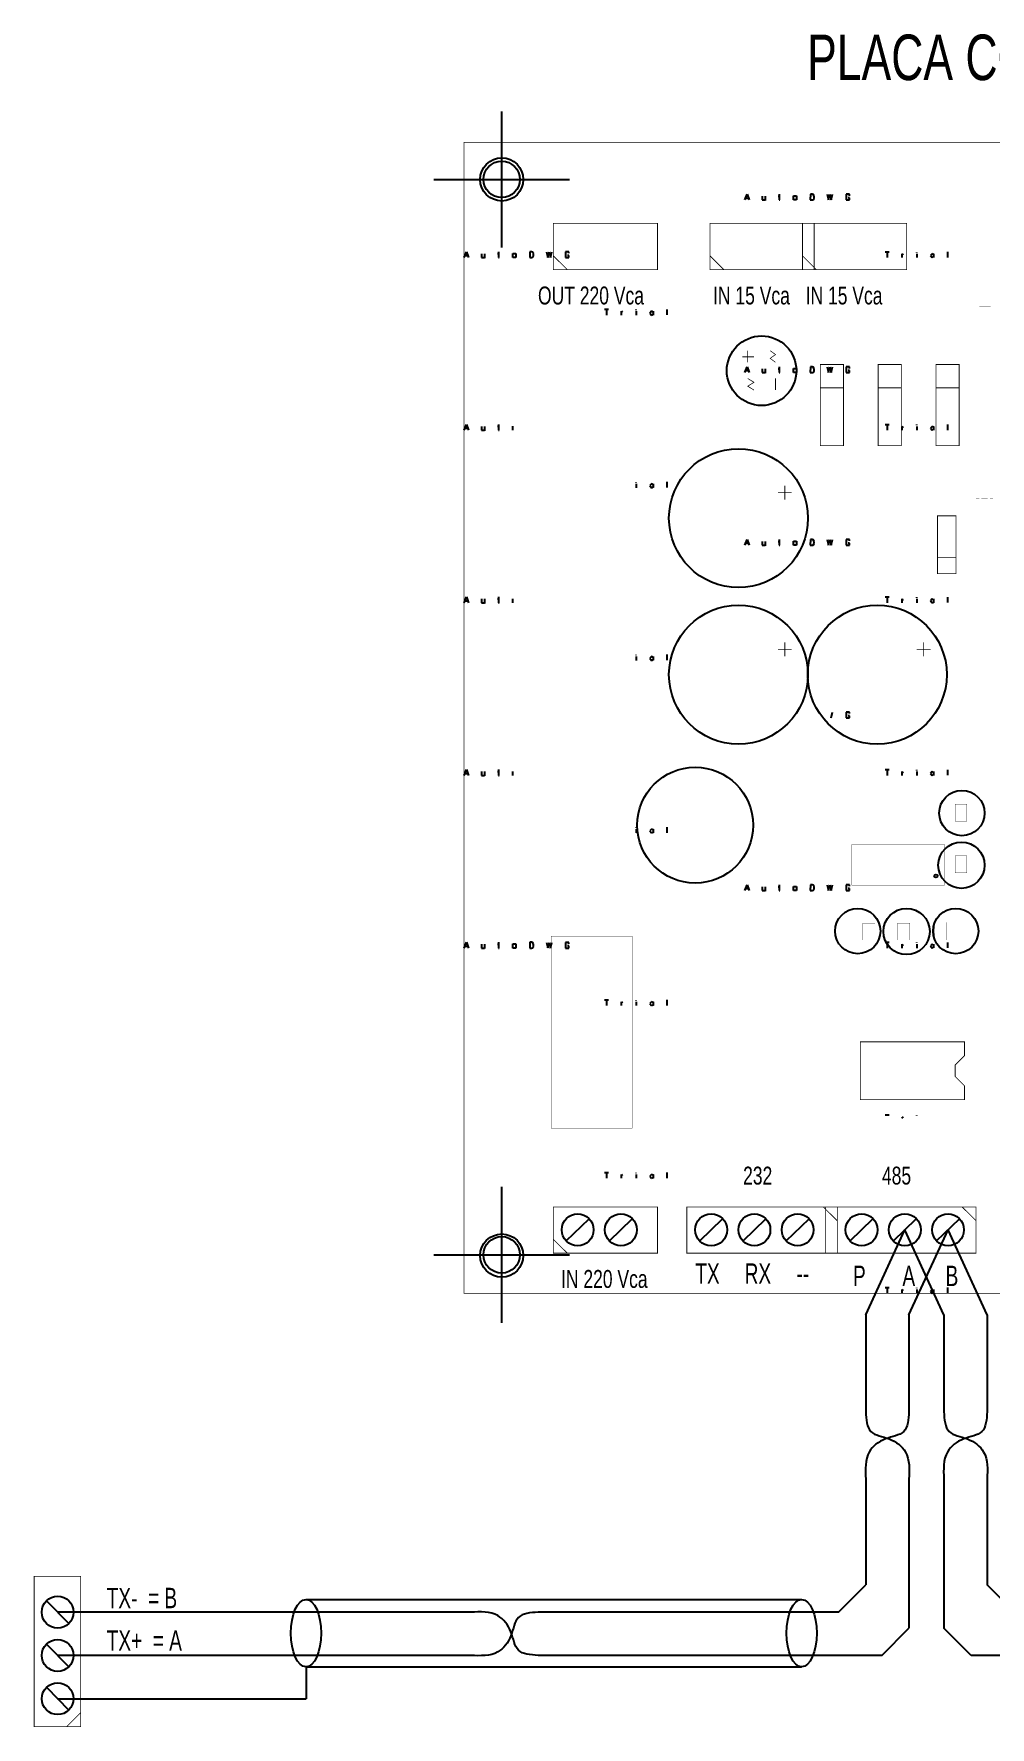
# Model space of a CAD drawing. Header units: millimetres. Extents: x 690 to 2444, y 537 to 1412.
# Drawn here: x 1194 to 1299, y 557.5 to 743.4 of the extents above; entities that cross this region are included whole.
import ezdxf

# ---------------------------------------------------------------- set-up
doc = ezdxf.new("R2010")
doc.units = ezdxf.units.MM
doc.linetypes.add('atContinuous2', pattern=[0])
doc.layers.add('at_Entity', color=7, linetype='Continuous')
doc.layers.add('at_Text', color=7, linetype='Continuous')
doc.styles.add('Style1', font='arial.ttf', dxfattribs={"height": 0.2})
doc.styles.add('Style4', font='', dxfattribs={"height": 0.2})
doc.styles.get('Style4').set_extended_font_data('Bank Gothic  Md  B T')

msp = doc.modelspace()

# ---------------------------------------------------------------- linework, layer by layer
at = {"color": 6}
for p, q in [((1245.35, 719.98), (1245.35, 734.9)), ((1237.89, 727.44), (1252.8, 727.44)), ((1245.35, 601.87), (1245.35, 616.79)), ((1237.89, 609.33), (1252.8, 609.33))]:
    msp.add_line(p, q, dxfattribs=at)
at = {"color": 28, "true_color": 0x0a0a0a}
for p, q in [((1272.05, 725.19), (1272.29, 725.82)), ((1272.14, 725.4), (1272.44, 725.4)), ((1272.29, 725.82), (1272.53, 725.19)), ((1273.95, 725.6), (1273.95, 725.19)), ((1274.28, 725.6), (1274.28, 725.12)), ((1275.72, 725.61), (1275.93, 725.61)), ((1275.81, 725.82), (1275.81, 725.19)), ((1277.41, 725.63), (1277.73, 725.63)), ((1277.41, 725.19), (1277.41, 725.63)), ((1277.73, 725.63), (1277.73, 725.19)), ((1279.25, 725.82), (1279.24, 725.19)), ((1279.45, 725.82), (1279.25, 725.82)), ((1279.55, 725.79), (1279.45, 725.82)), ((1279.54, 725.21), (1279.65, 725.36)), ((1279.66, 725.61), (1279.55, 725.79)), ((1279.65, 725.36), (1279.66, 725.61)), ((1281.08, 725.81), (1281.23, 725.19)), ((1281.23, 725.19), (1281.38, 725.81)), ((1281.38, 725.81), (1281.53, 725.19)), ((1281.53, 725.19), (1281.68, 725.81)), ((1283.55, 725.81), (1283.17, 725.81)), ((1283.17, 725.81), (1283.17, 725.19)), ((1283.55, 725.42), (1283.4, 725.42)), ((1283.55, 725.65), (1283.55, 725.81)), ((1283.55, 725.19), (1283.55, 725.42)), ((1273.95, 725.19), (1274.28, 725.19)), ((1275.81, 725.19), (1275.91, 725.19)), ((1277.73, 725.19), (1277.41, 725.19)), ((1279.24, 725.19), (1279.45, 725.19)), ((1279.45, 725.19), (1279.54, 725.21)), ((1283.17, 725.19), (1283.55, 725.19)), ((1241.23, 718.87), (1241.47, 719.5)), ((1241.31, 719.08), (1241.61, 719.08)), ((1241.47, 719.5), (1241.71, 718.87)), ((1243.12, 719.28), (1243.12, 718.87)), ((1243.12, 718.87), (1243.45, 718.87)), ((1243.45, 719.28), (1243.45, 718.8)), ((1244.89, 719.29), (1245.11, 719.29)), ((1244.99, 719.5), (1244.99, 718.87)), ((1244.99, 718.87), (1245.08, 718.87)), ((1246.58, 719.31), (1246.91, 719.31)), ((1246.58, 718.87), (1246.58, 719.31)), ((1246.91, 718.87), (1246.58, 718.87)), ((1246.91, 719.31), (1246.91, 718.87)), ((1248.63, 719.5), (1248.42, 719.5)), ((1248.42, 719.5), (1248.42, 718.87)), ((1248.42, 718.87), (1248.62, 718.87)), ((1248.62, 718.87), (1248.72, 718.89)), ((1248.72, 719.47), (1248.63, 719.5)), ((1248.83, 719.29), (1248.72, 719.47)), ((1248.72, 718.89), (1248.83, 719.04)), ((1248.83, 719.04), (1248.83, 719.29)), ((1250.26, 719.49), (1250.41, 718.87)), ((1250.41, 718.87), (1250.56, 719.49)), ((1250.56, 719.49), (1250.71, 718.87)), ((1250.71, 718.87), (1250.86, 719.49)), ((1252.72, 719.49), (1252.34, 719.49)), ((1252.34, 719.49), (1252.34, 718.87)), ((1252.34, 718.87), (1252.72, 718.87)), ((1252.72, 719.1), (1252.57, 719.1)), ((1252.72, 719.33), (1252.72, 719.49)), ((1252.72, 718.87), (1252.72, 719.1)), ((1272.05, 706.23), (1272.29, 706.86)), ((1272.29, 706.86), (1272.53, 706.23)), ((1275.81, 706.86), (1275.81, 706.23)), ((1279.25, 706.86), (1279.24, 706.23)), ((1279.45, 706.86), (1279.25, 706.86)), ((1279.55, 706.82), (1279.45, 706.86)), ((1279.66, 706.65), (1279.55, 706.82)), ((1281.08, 706.85), (1281.23, 706.23)), ((1281.23, 706.23), (1281.38, 706.85)), ((1281.38, 706.85), (1281.53, 706.23)), ((1281.53, 706.23), (1281.68, 706.85)), ((1283.55, 706.85), (1283.17, 706.85)), ((1283.17, 706.85), (1283.17, 706.23)), ((1283.55, 706.69), (1283.55, 706.85)), ((1272.14, 706.44), (1272.44, 706.44)), ((1273.95, 706.64), (1273.95, 706.23)), ((1273.95, 706.23), (1274.28, 706.23)), ((1274.28, 706.64), (1274.28, 706.16)), ((1275.72, 706.65), (1275.93, 706.65)), ((1275.81, 706.23), (1275.91, 706.23)), ((1277.41, 706.67), (1277.73, 706.67)), ((1277.41, 706.23), (1277.41, 706.67)), ((1277.73, 706.23), (1277.41, 706.23)), ((1277.73, 706.67), (1277.73, 706.23)), ((1279.24, 706.23), (1279.45, 706.23)), ((1279.45, 706.23), (1279.54, 706.25)), ((1279.54, 706.25), (1279.65, 706.4)), ((1279.65, 706.4), (1279.66, 706.65)), ((1283.17, 706.23), (1283.55, 706.23)), ((1283.55, 706.46), (1283.4, 706.46)), ((1283.55, 706.23), (1283.55, 706.46)), ((1241.23, 699.91), (1241.47, 700.54)), ((1241.31, 700.12), (1241.61, 700.12)), ((1241.47, 700.54), (1241.71, 699.91)), ((1243.12, 700.32), (1243.12, 699.91)), ((1243.12, 699.91), (1243.45, 699.91)), ((1243.45, 700.32), (1243.45, 699.84)), ((1244.89, 700.33), (1245.11, 700.33)), ((1244.99, 700.54), (1244.99, 699.91)), ((1244.99, 699.91), (1245.08, 699.91)), ((1246.58, 699.91), (1246.58, 700.35)), ((1272.05, 687.26), (1272.29, 687.9)), ((1272.14, 687.48), (1272.44, 687.48)), ((1272.29, 687.9), (1272.53, 687.26)), ((1273.95, 687.68), (1273.95, 687.26)), ((1273.95, 687.26), (1274.28, 687.26)), ((1274.28, 687.68), (1274.28, 687.2)), ((1275.72, 687.69), (1275.93, 687.69)), ((1275.81, 687.9), (1275.81, 687.26)), ((1275.81, 687.26), (1275.91, 687.26)), ((1277.41, 687.71), (1277.73, 687.71)), ((1277.41, 687.26), (1277.41, 687.71)), ((1277.73, 687.26), (1277.41, 687.26)), ((1277.73, 687.71), (1277.73, 687.26)), ((1279.25, 687.9), (1279.24, 687.26)), ((1279.24, 687.26), (1279.45, 687.26)), ((1279.45, 687.9), (1279.25, 687.9)), ((1279.55, 687.86), (1279.45, 687.9)), ((1279.45, 687.26), (1279.54, 687.29)), ((1279.54, 687.29), (1279.65, 687.44)), ((1279.66, 687.69), (1279.55, 687.86)), ((1279.65, 687.44), (1279.66, 687.69)), ((1281.08, 687.89), (1281.23, 687.27)), ((1281.23, 687.27), (1281.38, 687.89)), ((1281.38, 687.89), (1281.53, 687.27)), ((1281.53, 687.27), (1281.68, 687.89)), ((1283.55, 687.89), (1283.17, 687.89)), ((1283.17, 687.89), (1283.17, 687.26)), ((1283.17, 687.26), (1283.55, 687.26)), ((1283.55, 687.5), (1283.4, 687.5)), ((1283.55, 687.73), (1283.55, 687.89)), ((1283.55, 687.26), (1283.55, 687.5)), ((1241.23, 680.94), (1241.47, 681.58)), ((1241.31, 681.16), (1241.61, 681.16)), ((1241.47, 681.58), (1241.71, 680.94)), ((1243.12, 681.36), (1243.12, 680.94)), ((1243.12, 680.94), (1243.45, 680.94)), ((1243.45, 681.36), (1243.45, 680.88)), ((1244.89, 681.37), (1245.11, 681.37)), ((1244.99, 681.58), (1244.99, 680.94)), ((1244.99, 680.94), (1245.08, 680.94)), ((1246.58, 680.94), (1246.58, 681.39)), ((1281.53, 668.31), (1281.68, 668.93)), ((1283.55, 668.93), (1283.17, 668.93)), ((1283.17, 668.93), (1283.17, 668.3)), ((1283.17, 668.3), (1283.55, 668.3)), ((1283.55, 668.54), (1283.4, 668.54)), ((1283.55, 668.77), (1283.55, 668.93)), ((1283.55, 668.3), (1283.55, 668.54)), ((1241.23, 661.98), (1241.47, 662.62)), ((1241.31, 662.19), (1241.61, 662.19)), ((1241.47, 662.62), (1241.71, 661.98)), ((1243.12, 662.4), (1243.12, 661.98)), ((1243.45, 662.4), (1243.45, 661.92)), ((1244.89, 662.4), (1245.11, 662.4)), ((1244.99, 662.62), (1244.99, 661.98)), ((1246.58, 661.98), (1246.58, 662.43)), ((1243.12, 661.98), (1243.45, 661.98)), ((1244.99, 661.98), (1245.08, 661.98)), ((1272.05, 649.34), (1272.29, 649.98)), ((1272.14, 649.55), (1272.44, 649.55)), ((1272.29, 649.98), (1272.53, 649.34)), ((1273.95, 649.76), (1273.95, 649.34)), ((1273.95, 649.34), (1274.28, 649.34)), ((1274.28, 649.76), (1274.28, 649.28)), ((1275.72, 649.76), (1275.93, 649.76)), ((1275.81, 649.98), (1275.81, 649.34)), ((1275.81, 649.34), (1275.91, 649.34)), ((1277.41, 649.79), (1277.73, 649.79)), ((1277.41, 649.34), (1277.41, 649.79)), ((1277.73, 649.34), (1277.41, 649.34)), ((1277.73, 649.79), (1277.73, 649.34)), ((1279.25, 649.98), (1279.24, 649.34)), ((1279.24, 649.34), (1279.45, 649.34)), ((1279.45, 649.98), (1279.25, 649.98)), ((1279.55, 649.94), (1279.45, 649.98)), ((1279.45, 649.34), (1279.54, 649.37)), ((1279.54, 649.37), (1279.65, 649.52)), ((1279.66, 649.77), (1279.55, 649.94)), ((1279.65, 649.52), (1279.66, 649.77)), ((1281.08, 649.97), (1281.23, 649.35)), ((1281.23, 649.35), (1281.38, 649.97)), ((1281.38, 649.97), (1281.53, 649.35)), ((1281.53, 649.35), (1281.68, 649.97)), ((1283.55, 649.97), (1283.17, 649.97)), ((1283.17, 649.97), (1283.17, 649.34)), ((1283.17, 649.34), (1283.55, 649.34)), ((1283.55, 649.58), (1283.4, 649.58)), ((1283.55, 649.81), (1283.55, 649.97)), ((1283.55, 649.34), (1283.55, 649.58)), ((1241.23, 643.02), (1241.47, 643.66)), ((1241.47, 643.66), (1241.71, 643.02)), ((1244.99, 643.66), (1244.99, 643.02)), ((1246.58, 643.47), (1246.91, 643.47)), ((1246.58, 643.02), (1246.58, 643.47)), ((1246.91, 643.47), (1246.91, 643.02)), ((1248.63, 643.66), (1248.42, 643.66)), ((1248.42, 643.66), (1248.42, 643.02)), ((1248.72, 643.62), (1248.63, 643.66)), ((1248.83, 643.45), (1248.72, 643.62)), ((1250.26, 643.65), (1250.41, 643.03)), ((1250.41, 643.03), (1250.56, 643.65)), ((1250.56, 643.65), (1250.71, 643.02)), ((1250.71, 643.02), (1250.86, 643.65)), ((1252.72, 643.65), (1252.34, 643.65)), ((1252.34, 643.65), (1252.34, 643.02)), ((1252.72, 643.49), (1252.72, 643.65)), ((1241.31, 643.23), (1241.61, 643.23)), ((1243.12, 643.44), (1243.12, 643.02)), ((1243.12, 643.02), (1243.45, 643.02)), ((1243.45, 643.44), (1243.45, 642.96)), ((1244.89, 643.44), (1245.11, 643.44)), ((1244.99, 643.02), (1245.08, 643.02)), ((1246.91, 643.02), (1246.58, 643.02)), ((1248.42, 643.02), (1248.62, 643.02)), ((1248.62, 643.02), (1248.72, 643.05)), ((1248.72, 643.05), (1248.83, 643.2)), ((1248.83, 643.2), (1248.83, 643.45)), ((1252.34, 643.02), (1252.72, 643.02)), ((1252.72, 643.26), (1252.57, 643.26)), ((1252.72, 643.02), (1252.72, 643.26))]:
    msp.add_line(p, q, dxfattribs=at)
at = {"color": 2}
for p, q in [((1252.44, 610.86), (1254.94, 613.3)), ((1257.19, 610.86), (1259.69, 613.3)), ((1267.1, 610.86), (1269.6, 613.3)), ((1271.85, 610.86), (1274.35, 613.3)), ((1276.6, 610.86), (1279.1, 613.3)), ((1283.62, 610.86), (1286.12, 613.3)), ((1288.37, 610.86), (1290.87, 613.3)), ((1293.12, 610.86), (1295.62, 613.3)), ((1195.35, 571.33), (1197.8, 568.83)), ((1195.35, 566.58), (1197.8, 564.08)), ((1195.35, 561.83), (1197.8, 559.33))]:
    msp.add_line(p, q, dxfattribs=at)
at = {"color": 7}
for p, q in [((1223.85, 571.48), (1278.29, 571.48)), ((1223.85, 564.07), (1223.85, 560.58)), ((1223.85, 564.07), (1278.29, 564.07)), ((1196.57, 560.58), (1223.85, 560.58))]:
    msp.add_line(p, q, dxfattribs=at)
at = {"color": 2}
for centre, radius in [((1245.35, 727.44), 2), ((1253.69, 612.08), 1.75), ((1258.44, 612.08), 1.75), ((1268.35, 612.08), 1.75), ((1273.1, 612.08), 1.75), ((1277.85, 612.08), 1.75), ((1284.87, 612.08), 1.75), ((1289.62, 612.08), 1.75), ((1294.37, 612.08), 1.75), ((1245.35, 609.33), 2), ((1196.57, 570.08), 1.75), ((1196.57, 565.33), 1.75), ((1196.57, 560.58), 1.75)]:
    msp.add_circle(centre, radius, dxfattribs=at)
at = {"layer": 'at_Entity', "color": 28, "true_color": 0x0d0d0d}
for p, q in [((1287.47, 719.5), (1287.89, 719.5)), ((1287.68, 719.5), (1287.68, 718.87)), ((1289.3, 719.28), (1289.3, 718.87)), ((1289.3, 719.14), (1289.48, 719.28)), ((1290.96, 719.42), (1290.96, 719.47)), ((1290.96, 719.28), (1290.96, 718.87)), ((1292.62, 719.28), (1292.43, 719.09)), ((1292.43, 719.09), (1292.61, 718.87)), ((1292.61, 718.87), (1292.79, 718.96)), ((1292.79, 719.19), (1292.62, 719.28)), ((1292.79, 719.28), (1292.79, 718.87)), ((1294.3, 719.49), (1294.3, 718.88)), ((1256.64, 713.18), (1257.06, 713.18)), ((1256.85, 713.18), (1256.85, 712.55)), ((1258.47, 712.96), (1258.47, 712.55)), ((1258.48, 712.82), (1258.66, 712.96)), ((1260.13, 713.1), (1260.13, 713.15)), ((1260.13, 712.96), (1260.13, 712.55)), ((1261.79, 712.96), (1261.6, 712.77)), ((1261.6, 712.77), (1261.79, 712.55)), ((1261.97, 712.87), (1261.79, 712.96)), ((1261.79, 712.55), (1261.97, 712.64)), ((1261.97, 712.96), (1261.97, 712.55)), ((1263.47, 713.17), (1263.47, 712.56)), ((1287.47, 700.54), (1287.89, 700.54)), ((1287.68, 700.54), (1287.68, 699.91)), ((1289.3, 700.32), (1289.3, 699.91)), ((1289.3, 700.18), (1289.48, 700.32)), ((1290.96, 700.46), (1290.96, 700.51)), ((1290.96, 700.32), (1290.96, 699.91)), ((1292.62, 700.32), (1292.43, 700.13)), ((1292.43, 700.13), (1292.61, 699.91)), ((1292.61, 699.91), (1292.79, 700)), ((1292.79, 700.23), (1292.62, 700.32)), ((1292.79, 700.32), (1292.79, 699.91)), ((1294.3, 700.53), (1294.3, 699.92)), ((1260.13, 694.14), (1260.13, 694.19)), ((1260.13, 694), (1260.13, 693.58)), ((1261.79, 694), (1261.6, 693.81)), ((1261.6, 693.81), (1261.79, 693.58)), ((1261.97, 693.91), (1261.79, 694)), ((1261.97, 694), (1261.97, 693.59)), ((1263.47, 694.21), (1263.47, 693.6)), ((1261.79, 693.58), (1261.97, 693.67)), ((1287.47, 681.58), (1287.89, 681.58)), ((1287.68, 681.58), (1287.68, 680.94)), ((1289.3, 681.36), (1289.3, 680.94)), ((1289.3, 681.22), (1289.48, 681.35)), ((1290.96, 681.5), (1290.96, 681.55)), ((1290.96, 681.36), (1290.96, 680.94)), ((1292.62, 681.36), (1292.43, 681.17)), ((1292.43, 681.17), (1292.61, 680.94)), ((1292.61, 680.94), (1292.79, 681.03)), ((1292.79, 681.27), (1292.62, 681.36)), ((1292.79, 681.36), (1292.79, 680.95)), ((1294.3, 681.57), (1294.3, 680.96)), ((1260.13, 675.18), (1260.13, 675.23)), ((1263.47, 675.25), (1263.47, 674.64)), ((1260.13, 675.04), (1260.13, 674.62)), ((1261.79, 675.04), (1261.6, 674.85)), ((1261.6, 674.85), (1261.79, 674.62)), ((1261.97, 674.95), (1261.79, 675.04)), ((1261.79, 674.62), (1261.97, 674.71)), ((1261.97, 675.04), (1261.97, 674.63)), ((1287.47, 662.62), (1287.89, 662.62)), ((1287.68, 662.62), (1287.68, 661.98)), ((1289.3, 662.4), (1289.3, 661.98)), ((1289.3, 662.26), (1289.48, 662.39)), ((1290.96, 662.54), (1290.96, 662.59)), ((1290.96, 662.4), (1290.96, 661.98)), ((1292.62, 662.4), (1292.43, 662.21)), ((1292.43, 662.21), (1292.61, 661.98)), ((1292.61, 661.98), (1292.79, 662.07)), ((1292.79, 662.31), (1292.62, 662.4)), ((1292.79, 662.4), (1292.79, 661.99)), ((1294.3, 662.61), (1294.3, 662)), ((1260.13, 656.22), (1260.13, 656.27)), ((1260.13, 656.08), (1260.13, 655.66)), ((1261.79, 656.08), (1261.6, 655.89)), ((1261.6, 655.89), (1261.79, 655.66)), ((1261.97, 655.99), (1261.79, 656.08)), ((1261.79, 655.66), (1261.97, 655.75)), ((1261.97, 656.08), (1261.97, 655.67)), ((1263.47, 656.29), (1263.47, 655.68)), ((1287.47, 643.66), (1287.89, 643.66)), ((1287.68, 643.66), (1287.68, 643.02)), ((1290.96, 643.58), (1290.96, 643.63)), ((1294.3, 643.65), (1294.3, 643.04)), ((1289.3, 643.44), (1289.3, 643.02)), ((1289.3, 643.3), (1289.48, 643.43)), ((1290.96, 643.44), (1290.96, 643.02)), ((1292.62, 643.44), (1292.43, 643.25)), ((1292.43, 643.25), (1292.61, 643.02)), ((1292.61, 643.02), (1292.79, 643.11)), ((1292.79, 643.35), (1292.62, 643.44)), ((1292.79, 643.44), (1292.79, 643.03)), ((1256.64, 637.34), (1257.06, 637.34)), ((1256.85, 637.34), (1256.85, 636.7)), ((1258.47, 637.12), (1258.47, 636.7)), ((1258.48, 636.98), (1258.66, 637.11)), ((1260.13, 637.26), (1260.13, 637.31)), ((1260.13, 637.12), (1260.13, 636.7)), ((1261.79, 637.12), (1261.6, 636.93)), ((1261.6, 636.93), (1261.79, 636.7)), ((1261.97, 637.03), (1261.79, 637.12)), ((1261.79, 636.7), (1261.97, 636.79)), ((1261.97, 637.12), (1261.97, 636.71)), ((1263.47, 637.33), (1263.47, 636.72)), ((1287.47, 624.7), (1287.89, 624.7)), ((1289.3, 624.34), (1289.48, 624.47)), ((1290.96, 624.62), (1290.96, 624.67)), ((1256.64, 618.38), (1257.06, 618.38)), ((1256.85, 618.38), (1256.85, 617.74)), ((1258.47, 618.16), (1258.47, 617.74)), ((1258.48, 618.02), (1258.66, 618.15)), ((1260.13, 618.3), (1260.13, 618.35)), ((1260.13, 618.16), (1260.13, 617.74)), ((1261.79, 618.16), (1261.6, 617.97)), ((1261.6, 617.97), (1261.79, 617.74)), ((1261.97, 618.07), (1261.79, 618.16)), ((1261.79, 617.74), (1261.97, 617.83)), ((1261.97, 618.16), (1261.97, 617.75)), ((1263.47, 618.37), (1263.47, 617.76)), ((1287.47, 605.74), (1287.89, 605.74)), ((1287.68, 605.74), (1287.68, 605.1)), ((1289.3, 605.52), (1289.3, 605.1)), ((1289.3, 605.38), (1289.48, 605.51)), ((1290.96, 605.66), (1290.96, 605.71)), ((1290.96, 605.52), (1290.96, 605.1)), ((1292.62, 605.52), (1292.43, 605.33)), ((1292.43, 605.33), (1292.61, 605.1)), ((1292.61, 605.1), (1292.79, 605.19)), ((1292.79, 605.43), (1292.62, 605.52)), ((1292.79, 605.52), (1292.79, 605.11)), ((1294.3, 605.73), (1294.3, 605.12))]:
    msp.add_line(p, q, dxfattribs=at)
at = {"layer": 'at_Entity', "color": 0}
for points in [[(1394.03, 731.51, 0.0897, 0.0897, 0), (1241.2, 731.51, 0.0897, 0.0897, 0), (1241.2, 605.1, 0.0897, 0.0897, 0), (1394.03, 605.1, 0.0897, 0.0897, 0), (1394.03, 731.51, 0.0897, 0.0897, 0)], [(1245.35, 723.63, 0.12, 0.12, 0), (1245.35, 731.25, 0.12, 0.12, 0)], [(1241.53, 727.44, 0.12, 0.12, 0), (1249.16, 727.44, 0.12, 0.12, 0)], [(1262.46, 722.61, 0.0897, 0.0897, 0), (1251.02, 722.61, 0.0897, 0.0897, 0), (1251.02, 717.53, 0.0897, 0.0897, 0), (1262.46, 717.53, 0.0897, 0.0897, 0), (1262.46, 722.61, 0.0897, 0.0897, 0)], [(1279.66, 722.61, 0.0897, 0.0897, 0), (1268.22, 722.61, 0.0897, 0.0897, 0), (1268.22, 717.53, 0.0897, 0.0897, 0), (1279.66, 717.53, 0.0897, 0.0897, 0), (1279.66, 722.61, 0.0897, 0.0897, 0)], [(1289.82, 722.61, 0.0897, 0.0897, 0), (1278.39, 722.61, 0.0897, 0.0897, 0), (1278.39, 717.53, 0.0897, 0.0897, 0), (1289.82, 717.53, 0.0897, 0.0897, 0), (1289.82, 722.61, 0.0897, 0.0897, 0)], [(1252.55, 717.53, 0.0897, 0.0897, 0), (1251.02, 719.05, 0.0897, 0.0897, 0)], [(1269.75, 717.53, 0.0897, 0.0897, 0), (1268.22, 719.05, 0.0897, 0.0897, 0)], [(1279.91, 717.53, 0.0897, 0.0897, 0), (1278.39, 719.05, 0.0897, 0.0897, 0)], [(1298.13, 713.46, 0.0339, 0.0339, 0), (1297.79, 713.46, 0.0339, 0.0339, 0)], [(1298.38, 713.46, 0.0254, 0.0254, 0), (1298.13, 713.46, 0.0254, 0.0254, 0)], [(1298.72, 713.46, 0.0339, 0.0339, 0), (1298.38, 713.46, 0.0339, 0.0339, 0)], [(1299.06, 713.46, 0.0339, 0.0339, 0), (1298.72, 713.46, 0.0339, 0.0339, 0)], [(1272.37, 707.36, 0.0897, 0.0897, 0), (1272.37, 708.63, 0.0897, 0.0897, 0)], [(1275.42, 707.36, 0.0729, 0.0729, 0), (1274.83, 707.78, 0.0729, 0.0729, 0), (1275.42, 708.21, 0.0729, 0.0729, 0), (1274.83, 708.63, 0.0729, 0.0729, 0)], [(1271.78, 707.95, 0.0897, 0.0897, 0), (1273.05, 707.95, 0.0897, 0.0897, 0)], [(1282.88, 707.11, 0.0897, 0.0897, 0), (1280.34, 707.11, 0.0897, 0.0897, 0), (1280.34, 698.21, 0.0897, 0.0897, 0), (1282.88, 698.21, 0.0897, 0.0897, 0), (1282.88, 707.11, 0.0897, 0.0897, 0)], [(1289.23, 707.11, 0.0897, 0.0897, 0), (1286.69, 707.11, 0.0897, 0.0897, 0), (1286.69, 698.21, 0.0897, 0.0897, 0), (1289.23, 698.21, 0.0897, 0.0897, 0), (1289.23, 707.11, 0.0897, 0.0897, 0)], [(1295.59, 707.11, 0.0897, 0.0897, 0), (1293.04, 707.11, 0.0897, 0.0897, 0), (1293.04, 698.21, 0.0897, 0.0897, 0), (1295.59, 698.21, 0.0897, 0.0897, 0), (1295.59, 707.11, 0.0897, 0.0897, 0)], [(1273.05, 704.31, 0.0799, 0.0799, 0), (1272.37, 704.73, 0.0799, 0.0799, 0), (1273.05, 705.16, 0.0799, 0.0799, 0), (1272.37, 705.58, 0.0799, 0.0799, 0)], [(1275.42, 704.31, 0.0897, 0.0897, 0), (1275.42, 705.58, 0.0897, 0.0897, 0)], [(1282.88, 704.56, 0.0897, 0.0897, 0), (1280.34, 704.56, 0.0897, 0.0897, 0)], [(1289.23, 704.56, 0.0897, 0.0897, 0), (1286.69, 704.56, 0.0897, 0.0897, 0)], [(1295.59, 704.56, 0.0897, 0.0897, 0), (1293.04, 704.56, 0.0897, 0.0897, 0)], [(1276.44, 693.81, 0.0897, 0.0897, 0), (1276.44, 692.28, 0.0897, 0.0897, 0)], [(1275.68, 693.04, 0.0897, 0.0897, 0), (1277.2, 693.04, 0.0897, 0.0897, 0)], [(1297.79, 692.45, 0.0339, 0.0339, 0), (1297.45, 692.45, 0.0339, 0.0339, 0)], [(1298.04, 692.45, 0.0254, 0.0254, 0), (1297.79, 692.45, 0.0254, 0.0254, 0)], [(1298.38, 692.45, 0.0339, 0.0339, 0), (1298.04, 692.45, 0.0339, 0.0339, 0)], [(1298.72, 692.45, 0.0339, 0.0339, 0), (1298.38, 692.45, 0.0339, 0.0339, 0)], [(1298.97, 692.45, 0.0254, 0.0254, 0), (1298.72, 692.45, 0.0254, 0.0254, 0)], [(1299.31, 692.45, 0.0339, 0.0339, 0), (1298.97, 692.45, 0.0339, 0.0339, 0)], [(1295.25, 690.5, 0.0897, 0.0897, 0), (1293.21, 690.5, 0.0897, 0.0897, 0), (1293.21, 684.15, 0.0897, 0.0897, 0), (1295.25, 684.15, 0.0897, 0.0897, 0), (1295.25, 690.5, 0.0897, 0.0897, 0)], [(1293.21, 685.93, 0.0897, 0.0897, 0), (1295.25, 685.93, 0.0897, 0.0897, 0)], [(1275.68, 675.84, 0.0897, 0.0897, 0), (1277.2, 675.84, 0.0897, 0.0897, 0)], [(1276.44, 676.61, 0.0897, 0.0897, 0), (1276.44, 675.08, 0.0897, 0.0897, 0)], [(1290.93, 675.84, 0.0897, 0.0897, 0), (1292.45, 675.84, 0.0897, 0.0897, 0)], [(1291.69, 676.61, 0.0897, 0.0897, 0), (1291.69, 675.08, 0.0897, 0.0897, 0)], [(1296.43, 658.82, 0.0299, 0.0299, 0), (1295.16, 658.82, 0.0299, 0.0299, 0), (1295.16, 656.95, 0.0299, 0.0299, 0), (1296.43, 656.95, 0.0299, 0.0299, 0), (1296.43, 658.82, 0.0299, 0.0299, 0)], [(1293.98, 654.41, 0.0299, 0.0299, 0), (1283.81, 654.41, 0.0299, 0.0299, 0), (1283.81, 649.92, 0.0299, 0.0299, 0), (1293.98, 649.92, 0.0299, 0.0299, 0), (1293.98, 654.41, 0.0299, 0.0299, 0)], [(1296.43, 653.14, 0.0299, 0.0299, 0), (1295.16, 653.14, 0.0299, 0.0299, 0), (1295.16, 651.28, 0.0299, 0.0299, 0), (1296.43, 651.28, 0.0299, 0.0299, 0), (1296.43, 653.14, 0.0299, 0.0299, 0)], [(1286.35, 645.77, 0.0299, 0.0299, 0), (1285, 645.77, 0.0299, 0.0299, 0), (1285, 643.91, 0.0299, 0.0299, 0), (1286.35, 643.91, 0.0299, 0.0299, 0), (1286.35, 645.77, 0.0299, 0.0299, 0)], [(1290.16, 645.77, 0.0299, 0.0299, 0), (1288.81, 645.77, 0.0299, 0.0299, 0), (1288.81, 643.91, 0.0299, 0.0299, 0), (1290.16, 643.91, 0.0299, 0.0299, 0), (1290.16, 645.77, 0.0299, 0.0299, 0)], [(1294.23, 645.85, 0.0299, 0.0299, 0), (1292.87, 645.85, 0.0299, 0.0299, 0), (1292.87, 643.91, 0.0299, 0.0299, 0), (1294.23, 643.91, 0.0299, 0.0299, 0), (1294.23, 645.85, 0.0299, 0.0299, 0)], [(1250.77, 644.33, 0.0299, 0.0299, 0), (1259.66, 644.33, 0.0299, 0.0299, 0)], [(1250.77, 644.33, 0.0299, 0.0299, 0), (1250.77, 623.23, 0.0299, 0.0299, 0)], [(1259.66, 644.33, 0.0299, 0.0299, 0), (1259.66, 623.23, 0.0299, 0.0299, 0)], [(1296.18, 632.72, 0.0897, 0.0897, 0), (1296.18, 631.2, 0.0897, 0.0897, 0), (1295.16, 630.18, 0.0897, 0.0897, 0), (1295.16, 628.91, 0.0897, 0.0897, 0), (1296.18, 627.89, 0.0897, 0.0897, 0), (1296.18, 626.37, 0.0897, 0.0897, 0), (1284.74, 626.37, 0.0897, 0.0897, 0), (1284.74, 632.72, 0.0897, 0.0897, 0), (1296.18, 632.72, 0.0897, 0.0897, 0)], [(1250.77, 623.23, 0.0299, 0.0299, 0), (1259.66, 623.23, 0.0299, 0.0299, 0)], [(1262.46, 614.59, 0.0897, 0.0897, 0), (1251.02, 614.59, 0.0897, 0.0897, 0), (1251.02, 609.51, 0.0897, 0.0897, 0), (1262.46, 609.51, 0.0897, 0.0897, 0), (1262.46, 614.59, 0.0897, 0.0897, 0)], [(1282.2, 614.59, 0.0897, 0.0897, 0), (1265.68, 614.59, 0.0897, 0.0897, 0), (1265.68, 609.51, 0.0897, 0.0897, 0), (1282.2, 609.51, 0.0897, 0.0897, 0), (1282.2, 614.59, 0.0897, 0.0897, 0)], [(1280.67, 614.59, 0.0897, 0.0897, 0), (1282.2, 613.07, 0.0897, 0.0897, 0)], [(1297.45, 614.59, 0.0897, 0.0897, 0), (1280.93, 614.59, 0.0897, 0.0897, 0), (1280.93, 609.51, 0.0897, 0.0897, 0), (1297.45, 609.51, 0.0897, 0.0897, 0), (1297.45, 614.59, 0.0897, 0.0897, 0)], [(1295.92, 614.59, 0.0897, 0.0897, 0), (1297.45, 613.07, 0.0897, 0.0897, 0)], [(1245.35, 605.44, 0.12, 0.12, 0), (1245.35, 613.07, 0.12, 0.12, 0)], [(1252.55, 609.51, 0.0897, 0.0897, 0), (1251.02, 611.03, 0.0897, 0.0897, 0)], [(1241.53, 609.25, 0.12, 0.12, 0), (1249.16, 609.25, 0.12, 0.12, 0)], [(1199.09, 557.5, 0.0897, 0.0897, 0), (1199.09, 574.02, 0.0897, 0.0897, 0), (1194, 574.02, 0.0897, 0.0897, 0), (1194, 557.5, 0.0897, 0.0897, 0), (1199.09, 557.5, 0.0897, 0.0897, 0)], [(1199.09, 559.03, 0.0897, 0.0897, 0), (1197.56, 557.5, 0.0897, 0.0897, 0)]]:
    msp.add_lwpolyline(points, format="xyseb", dxfattribs=at)
at = {"layer": 'at_Entity', "color": 0, "linetype": 'atContinuous2'}
for centre, radius in [((1245.35, 727.44), 2.37), ((1273.89, 706.43), 3.82), ((1271.35, 690.24), 7.63), ((1271.35, 673.05), 7.63), ((1286.6, 673.05), 7.63), ((1266.6, 656.52), 6.36), ((1295.89, 657.85), 2.49), ((1295.84, 652.12), 2.54), ((1293.04, 650.94), 0.177), ((1284.45, 644.89), 2.49), ((1289.82, 644.84), 2.54), ((1295.21, 644.89), 2.49), ((1245.35, 609.25), 2.37)]:
    msp.add_circle(centre, radius, dxfattribs=at)
at = {"layer": 'at_Text', "color": 6}
for p, q in [((1285.33, 602.74), (1289.62, 612.08)), ((1293.91, 602.74), (1289.62, 612.08)), ((1290.08, 602.74), (1294.37, 612.08)), ((1298.67, 602.74), (1294.37, 612.08)), ((1285.33, 602.74), (1285.33, 592.1)), ((1290.08, 602.74), (1290.08, 592.1)), ((1293.91, 602.74), (1293.91, 592.1)), ((1298.67, 602.74), (1298.67, 592.1)), ((1285.33, 584.69), (1285.33, 573.08)), ((1290.08, 584.69), (1290.08, 568.33)), ((1293.91, 584.69), (1293.91, 568.33)), ((1298.67, 584.69), (1298.67, 573.08)), ((1282.33, 570.08), (1285.33, 573.08)), ((1301.67, 570.08), (1298.67, 573.08)), ((1241.94, 570.08), (1196.57, 570.08)), ((1282.33, 570.08), (1249.35, 570.08)), ((1287.08, 565.33), (1290.08, 568.33)), ((1296.91, 565.33), (1293.91, 568.33)), ((1241.94, 565.33), (1196.57, 565.33)), ((1287.08, 565.33), (1249.35, 565.33)), ((1380.79, 565.33), (1296.91, 565.33))]:
    msp.add_line(p, q, dxfattribs=at)
at = {"layer": 'at_Text', "color": 7}
for centre in [(1223.85, 567.78), (1278.29, 567.78)]:
    msp.add_ellipse(centre, major_axis=(0, 3.7), ratio=0.448276, dxfattribs=at)
at = {"layer": 'at_Text', "color": 6}
for points in [[(1290.08, 592.1), (1289.5, 589.93), (1287.5, 589.11), (1285.71, 587.67), (1285.33, 584.69)], [(1285.33, 592.1), (1285.9, 589.93), (1287.9, 589.11), (1289.7, 587.67), (1290.08, 584.69)], [(1298.67, 592.1), (1298.09, 589.93), (1296.09, 589.11), (1294.3, 587.67), (1293.91, 584.69)], [(1293.91, 592.1), (1294.49, 589.93), (1296.49, 589.11), (1298.28, 587.67), (1298.67, 584.69)], [(1249.35, 565.33), (1247.18, 565.91), (1246.36, 567.91), (1244.92, 569.7), (1241.94, 570.08)], [(1249.35, 570.08), (1247.18, 569.5), (1246.36, 567.5), (1244.92, 565.71), (1241.94, 565.33)]]:
    msp.add_spline(points, degree=3, dxfattribs=at)

# ---------------------------------------------------------------- texts
at = {"color": 2, "width": 0.7}
for s, height, style, p in [('PLACA CONTROL INDICADOR 1', 5, 'Style1', (1278.89, 738.35)), ('OUT 220 Vca', 1.9653, 'Style1', (1249.33, 713.71)), ('IN 15 Vca', 1.965, 'Style1', (1268.56, 713.71)), ('IN 15 Vca', 1.965, 'Style1', (1278.73, 713.71)), ('232', 1.965, 'Style1', (1271.86, 617.05)), ('485', 1.965, 'Style1', (1287.11, 617.05)), ('TX', 2.236, 'Style4', (1266.61, 606.15)), ('RX', 2.236, 'Style4', (1272.03, 606.15)), ('P', 2.24, 'Style4', (1283.93, 605.9)), ('A', 2.24, 'Style4', (1289.36, 605.9)), ('B', 2.24, 'Style4', (1294.1, 605.9)), ('IN 220 Vca', 1.965, 'Style1', (1251.86, 605.7)), ('--', 2.236, 'Style4', (1277.71, 606.15)), ('TX-  = B', 2.236, 'Style4', (1201.96, 570.52)), ('TX+  = A', 2.236, 'Style4', (1201.96, 565.86))]:
    msp.add_text(s, height=height, rotation=0.0006, dxfattribs=dict(at, style=style)).set_placement(p)

doc.saveas('drawing.dxf')
